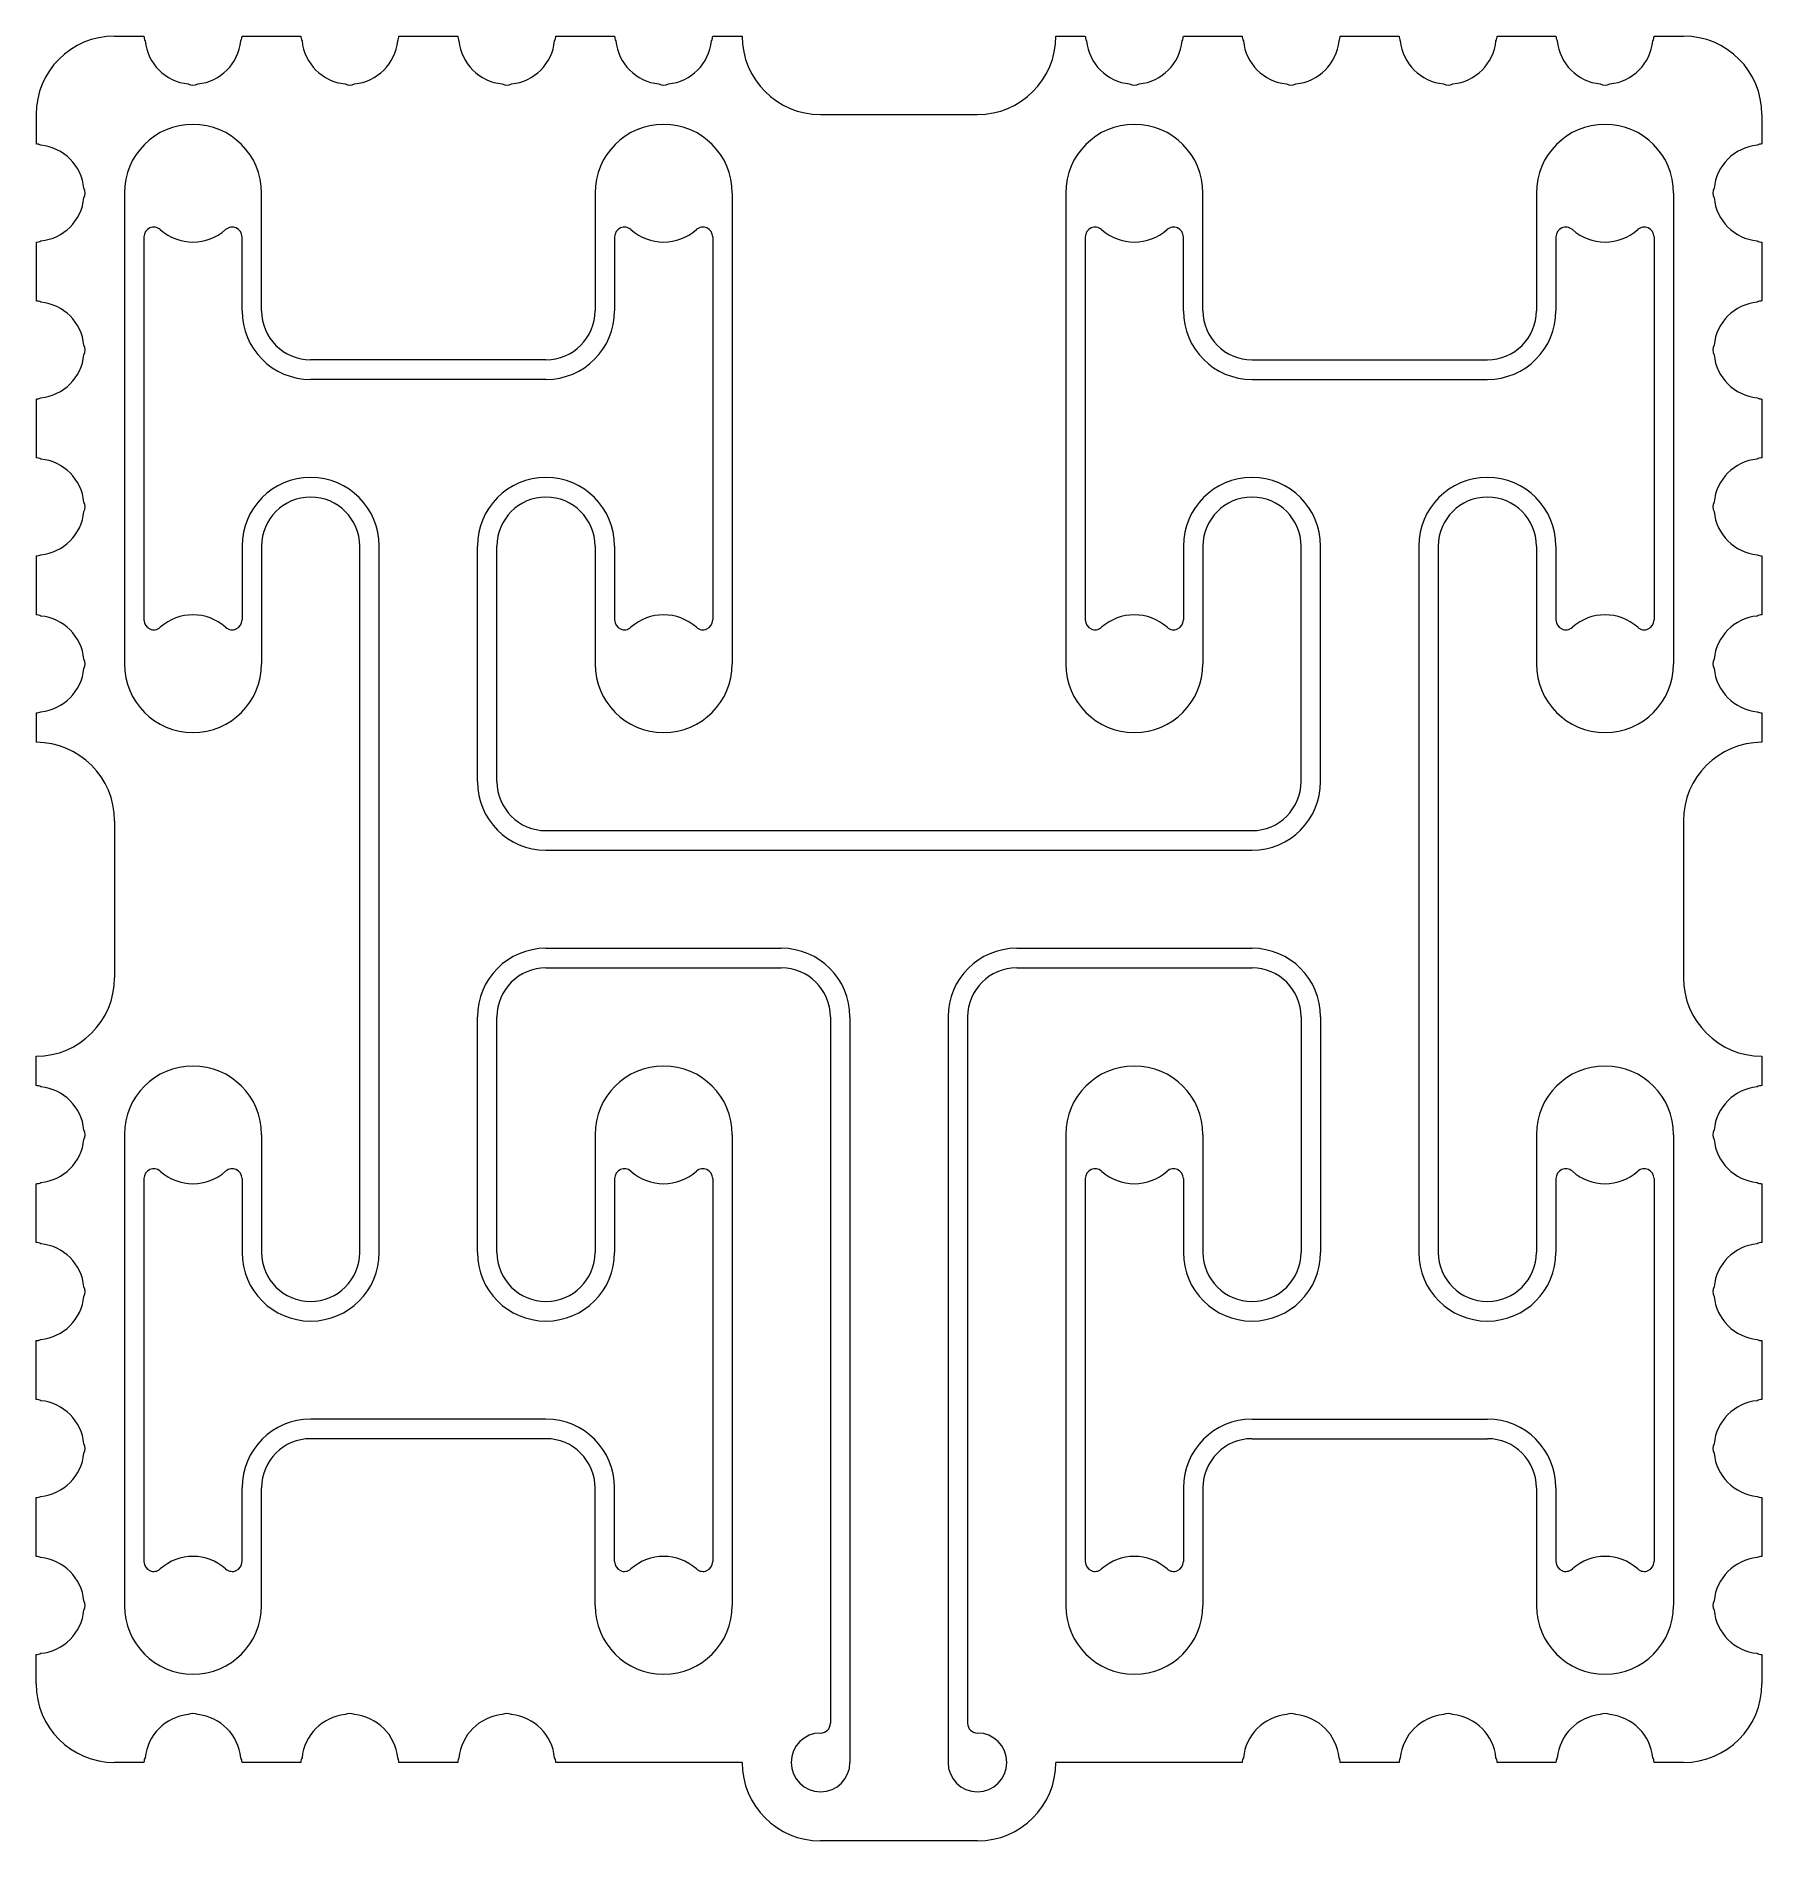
# Model space of a CAD drawing. Header units: millimetres. Extents: x -44 to 44, y -48 to 44.
import ezdxf

# ---------------------------------------------------------------- set-up
doc = ezdxf.new("R2010")
doc.units = ezdxf.units.MM
doc.layers.add('CuttingLines_0p003mm', color=5, linetype='CONTINUOUS', lineweight=0, true_color=0x0000ff)

msp = doc.modelspace()

# ---------------------------------------------------------------- linework, layer by layer
at = {"layer": 'CuttingLines_0p003mm'}
for p, q in [((-40, 44), (-38.5, 44)), ((-33.5, 44), (-30.5, 44)), ((-25.5, 44), (-22.5, 44)), ((-17.5, 44), (-14.5, 44)), ((-9.5, 44), (-8, 44)), ((8, 44), (9.5, 44)), ((14.5, 44), (17.5, 44)), ((22.5, 44), (25.5, 44)), ((30.5, 44), (33.5, 44)), ((38.5, 44), (40, 44)), ((-44, 40), (-44, 38.5)), ((-4, 40), (4, 40)), ((44, 40), (44, 38.5)), ((-39.5, 36), (-39.5, 12)), ((-32.5, 30), (-32.5, 36)), ((-15.5, 36), (-15.5, 30)), ((-8.5, 36), (-8.5, 12)), ((8.5, 36), (8.5, 12)), ((15.5, 30), (15.5, 36)), ((32.5, 36), (32.5, 30)), ((39.5, 36), (39.5, 12)), ((-44, 33.5), (-44, 30.5)), ((-38.5, 33.764), (-38.5, 14.236)), ((-33.5, 30), (-33.5, 33.764)), ((-14.5, 33.764), (-14.5, 30)), ((-9.5, 33.764), (-9.5, 14.236)), ((9.5, 33.764), (9.5, 14.236)), ((14.5, 30), (14.5, 33.764)), ((33.5, 33.764), (33.5, 30)), ((38.5, 33.764), (38.5, 14.236)), ((44, 33.5), (44, 30.5)), ((-18, 27.5), (-30, 27.5)), ((18, 27.5), (30, 27.5)), ((-18, 26.5), (-30, 26.5)), ((18, 26.5), (30, 26.5)), ((-44, 25.5), (-44, 22.5)), ((44, 25.5), (44, 22.5)), ((-44, 17.5), (-44, 14.5)), ((-33.5, 18), (-33.5, 14.236)), ((-32.5, 18), (-32.5, 12)), ((-27.5, -18), (-27.5, 18)), ((-26.5, -18), (-26.5, 18)), ((-21.5, 6), (-21.5, 18)), ((-20.5, 6), (-20.5, 18)), ((-15.5, 18), (-15.5, 12)), ((-14.5, 18), (-14.5, 14.236)), ((14.5, 18), (14.5, 14.236)), ((15.5, 18), (15.5, 12)), ((20.5, 6), (20.5, 18)), ((21.5, 6), (21.5, 18)), ((26.5, 18), (26.5, -18)), ((27.5, 18), (27.5, -18)), ((32.5, 18), (32.5, 12)), ((33.5, 18), (33.5, 14.236)), ((44, 17.5), (44, 14.5)), ((-44, 9.5), (-44, 8)), ((44, 9.5), (44, 8)), ((-40, 4), (-40, -4)), ((40, 4), (40, -4)), ((-18, 3.5), (18, 3.5)), ((-18, 2.5), (18, 2.5)), ((-18, -2.5), (-6, -2.5)), ((6, -2.5), (18, -2.5)), ((-18, -3.5), (-6, -3.5)), ((6, -3.5), (18, -3.5)), ((-21.5, -18), (-21.5, -6)), ((-20.5, -18), (-20.5, -6)), ((-3.5, -6), (-3.5, -42)), ((-2.5, -6), (-2.5, -44)), ((2.5, -6), (2.5, -44)), ((3.5, -6), (3.5, -42)), ((20.5, -6), (20.5, -18)), ((21.5, -6), (21.5, -18)), ((-44, -9.5), (-44, -8)), ((44, -8), (44, -9.5)), ((-39.5, -12), (-39.5, -36)), ((-32.5, -12), (-32.5, -18)), ((-15.5, -12), (-15.5, -18)), ((-8.5, -12), (-8.5, -36)), ((8.5, -12), (8.5, -36)), ((15.5, -12), (15.5, -18)), ((32.5, -12), (32.5, -18)), ((39.5, -12), (39.5, -36)), ((-44, -17.5), (-44, -14.5)), ((-38.5, -14.236), (-38.5, -33.764)), ((-33.5, -14.236), (-33.5, -18)), ((-14.5, -14.236), (-14.5, -18)), ((-9.5, -14.236), (-9.5, -33.764)), ((9.5, -14.236), (9.5, -33.764)), ((14.5, -14.236), (14.5, -18)), ((33.5, -14.236), (33.5, -18)), ((38.5, -14.236), (38.5, -33.764)), ((44, -14.5), (44, -17.5)), ((-44, -25.5), (-44, -22.5)), ((44, -22.5), (44, -25.5)), ((-18, -26.5), (-30, -26.5)), ((18, -26.5), (30, -26.5)), ((-18, -27.5), (-30, -27.5)), ((18, -27.5), (30, -27.5)), ((-33.5, -33.764), (-33.5, -30)), ((-32.5, -36), (-32.5, -30)), ((-15.5, -36), (-15.5, -30)), ((-14.5, -33.764), (-14.5, -30)), ((14.5, -30), (14.5, -33.764)), ((15.5, -30), (15.5, -36)), ((32.5, -30), (32.5, -36)), ((33.5, -30), (33.5, -33.764)), ((-44, -33.5), (-44, -30.5)), ((44, -30.5), (44, -33.5)), ((-44, -40), (-44, -38.5)), ((44, -38.5), (44, -40)), ((-4, -42.5), (-4, -42.5)), ((4, -42.5), (4, -42.5)), ((-38.5, -44), (-40, -44)), ((-30.5, -44), (-33.5, -44)), ((-22.5, -44), (-25.5, -44)), ((-8, -44), (-17.5, -44)), ((17.5, -44), (8, -44)), ((25.5, -44), (22.5, -44)), ((33.5, -44), (30.5, -44)), ((40, -44), (38.5, -44)), ((4, -48), (-4, -48))]:
    msp.add_line(p, q, dxfattribs=at)
for centre, radius, start, end in [((-40, 40), 4, 90, 180), ((-38, 44), 0.5, 180, 208.80674), ((-36, 44), 2.45, 185.64348, 264.35652), ((-36, 44), 2.45, 275.64348, 354.35652), ((-34, 44), 0.5, 331.19326, 360), ((-30, 44), 0.5, 180, 208.80674), ((-28, 44), 2.45, 185.64348, 264.35652), ((-28, 44), 2.45, 275.64348, 354.35652), ((-26, 44), 0.5, 331.19326, 360), ((-22, 44), 0.5, 180, 208.80674), ((-20, 44), 2.45, 185.64348, 264.35652), ((-20, 44), 2.45, 275.64348, 354.35652), ((-18, 44), 0.5, 331.19326, 0), ((-14, 44), 0.5, 180, 208.80674), ((-12, 44), 2.45, 185.64348, 264.35652), ((-12, 44), 2.45, 275.64348, 354.35652), ((-10, 44), 0.5, 331.19326, 360), ((-4, 44), 4, 180, 270), ((4, 44), 4, 270, 0), ((10, 44), 0.5, 180, 208.80674), ((12, 44), 2.45, 185.64348, 264.35652), ((12, 44), 2.45, 275.64348, 354.35652), ((14, 44), 0.5, 331.19326, 360), ((18, 44), 0.5, 180, 208.80674), ((20, 44), 2.45, 185.64348, 264.35652), ((20, 44), 2.45, 275.64348, 354.35652), ((22, 44), 0.5, 331.19326, 0), ((26, 44), 0.5, 180, 208.80674), ((28, 44), 2.45, 185.64348, 264.35652), ((28, 44), 2.45, 275.64348, 354.35652), ((30, 44), 0.5, 331.19326, 0), ((34, 44), 0.5, 180, 208.80674), ((36, 44), 2.45, 185.64348, 264.35652), ((36, 44), 2.45, 275.64348, 354.35652), ((38, 44), 0.5, 331.19326, 0), ((40, 40), 4, 0, 90), ((-36, 42), 0.5, 241.19326, 298.80674), ((-28, 42), 0.5, 241.19326, 298.80674), ((-20, 42), 0.5, 241.19326, 298.80674), ((-12, 42), 0.5, 241.19326, 298.80674), ((12, 42), 0.5, 241.19326, 298.80674), ((20, 42), 0.5, 241.19326, 298.80674), ((28, 42), 0.5, 241.19326, 298.80674), ((36, 42), 0.5, 241.19326, 298.80674), ((-36, 36), 3.5, 0, 180), ((-12, 36), 3.5, 0, 180), ((12, 36), 3.5, 0, 180), ((36, 36), 3.5, 0, 180), ((-44, 38), 0.5, 61.19326, 90), ((-44, 36), 2.45, 5.64348, 84.35652), ((44, 36), 2.45, 95.64348, 174.35652), ((44, 38), 0.5, 90, 118.80674), ((-42, 36), 0.5, 331.19326, 28.80674), ((42, 36), 0.5, 151.19326, 208.80674), ((-44, 36), 2.45, 275.64348, 354.35652), ((44, 36), 2.45, 185.64348, 264.35652), ((-38, 33.764), 0.5, 48.18969, 180), ((-36, 36), 2.5, 228.18969, 311.81031), ((-34, 33.764), 0.5, 0, 131.81031), ((-14, 33.764), 0.5, 48.18969, 180), ((-12, 36), 2.5, 228.18969, 311.81031), ((-10, 33.764), 0.5, 0, 131.81031), ((10, 33.764), 0.5, 48.18969, 180), ((12, 36), 2.5, 228.18969, 311.81031), ((14, 33.764), 0.5, 0, 131.81031), ((34, 33.764), 0.5, 48.18969, 180), ((36, 36), 2.5, 228.18969, 311.81031), ((38, 33.764), 0.5, 0, 131.81031), ((-44, 34), 0.5, 270, 298.80674), ((44, 34), 0.5, 241.19326, 270), ((-44, 30), 0.5, 61.19326, 90), ((-44, 28), 2.45, 5.64348, 84.35652), ((44, 28), 2.45, 95.64348, 174.35652), ((44, 30), 0.5, 90, 118.80674), ((-30, 30), 3.5, 180, 270), ((-30, 30), 2.5, 180, 270), ((-18, 30), 2.5, 270, 0), ((-18, 30), 3.5, 270, 0), ((18, 30), 3.5, 180, 270), ((18, 30), 2.5, 180, 270), ((30, 30), 2.5, 270, 0), ((30, 30), 3.5, 270, 0), ((-44, 28), 2.45, 275.64348, 354.35652), ((-42, 28), 0.5, 331.19326, 28.80674), ((42, 28), 0.5, 151.19326, 208.80674), ((44, 28), 2.45, 185.64348, 264.35652), ((-44, 26), 0.5, 270, 298.80674), ((44, 26), 0.5, 241.19326, 270), ((-44, 22), 0.5, 61.19326, 90), ((-44, 20), 2.45, 5.64348, 84.35652), ((44, 20), 2.45, 95.64348, 174.35652), ((44, 22), 0.5, 90, 118.80674), ((-30, 18), 3.5, 90, 180), ((-30, 18), 3.5, 0, 90), ((-18, 18), 3.5, 90, 180), ((-18, 18), 3.5, 0, 90), ((18, 18), 3.5, 90, 180), ((18, 18), 3.5, 360, 90), ((30, 18), 3.5, 90, 180), ((30, 18), 3.5, 0, 90), ((-42, 20), 0.5, 331.19326, 28.80674), ((-30, 18), 2.5, 90, 180), ((-30, 18), 2.5, 360, 90), ((-18, 18), 2.5, 90, 180), ((-18, 18), 2.5, 0, 90), ((18, 18), 2.5, 90, 180), ((18, 18), 2.5, 360, 90), ((30, 18), 2.5, 90, 180), ((30, 18), 2.5, 0, 90), ((42, 20), 0.5, 151.19326, 208.80674), ((-44, 20), 2.45, 275.64348, 354.35652), ((44, 20), 2.45, 185.64348, 264.35652), ((-44, 18), 0.5, 270, 298.80674), ((44, 18), 0.5, 241.19326, 270), ((-44, 14), 0.5, 61.19326, 90), ((-44, 12), 2.45, 5.64348, 84.35652), ((-38, 14.236), 0.5, 180, 311.81031), ((-36, 12), 2.5, 48.18969, 131.81031), ((-34, 14.236), 0.5, 228.18969, 0), ((-14, 14.236), 0.5, 180, 311.81031), ((-12, 12), 2.5, 48.18969, 131.81031), ((-10, 14.236), 0.5, 228.18969, 0), ((10, 14.236), 0.5, 180, 311.81031), ((12, 12), 2.5, 48.18969, 131.81031), ((14, 14.236), 0.5, 228.18969, 0), ((34, 14.236), 0.5, 180, 311.81031), ((36, 12), 2.5, 48.18969, 131.81031), ((38, 14.236), 0.5, 228.18969, 0), ((44, 12), 2.45, 95.64348, 174.35652), ((44, 14), 0.5, 90, 118.80674), ((-42, 12), 0.5, 331.19326, 28.80674), ((-36, 12), 3.5, 180, 0), ((-12, 12), 3.5, 180, 0), ((12, 12), 3.5, 180, 0), ((36, 12), 3.5, 180, 0), ((42, 12), 0.5, 151.19326, 208.80674), ((-44, 12), 2.45, 275.64348, 354.35652), ((44, 12), 2.45, 185.64348, 264.35652), ((-44, 10), 0.5, 270, 298.80674), ((44, 10), 0.5, 241.19326, 270), ((-44, 4), 4, 0, 90), ((44, 4), 4, 90, 180), ((-18, 6), 3.5, 180, 270), ((-18, 6), 2.5, 180, 270), ((18, 6), 2.5, 270, 360), ((18, 6), 3.5, 270, 360), ((-18, -6), 3.5, 90, 180), ((-6, -6), 3.5, 0, 90), ((6, -6), 3.5, 90, 180), ((18, -6), 3.5, 0, 90), ((-18, -6), 2.5, 90, 180), ((-6, -6), 2.5, 0, 90), ((6, -6), 2.5, 90, 180), ((18, -6), 2.5, 0, 90), ((-44, -4), 4, 270, 0), ((44, -4), 4, 180, 270), ((-36, -12), 3.5, 360, 180), ((-12, -12), 3.5, 0, 180), ((12, -12), 3.5, 0, 180), ((36, -12), 3.5, 0, 180), ((-44, -10), 0.5, 61.19326, 90), ((-44, -12), 2.45, 5.64348, 84.35652), ((44, -12), 2.45, 95.64348, 174.35652), ((44, -10), 0.5, 90, 118.80674), ((-42, -12), 0.5, 331.19326, 28.80674), ((42, -12), 0.5, 151.19326, 208.80674), ((-44, -12), 2.45, 275.64348, 354.35652), ((44, -12), 2.45, 185.64348, 264.35652), ((-38, -14.236), 0.5, 48.18969, 180), ((-34, -14.236), 0.5, 0, 131.81031), ((-14, -14.236), 0.5, 48.18969, 180), ((-10, -14.236), 0.5, 360, 131.81031), ((10, -14.236), 0.5, 48.18969, 180), ((14, -14.236), 0.5, 0, 131.81031), ((34, -14.236), 0.5, 48.18969, 180), ((38, -14.236), 0.5, 0, 131.81031), ((-44, -14), 0.5, 270, 298.80674), ((-36, -12), 2.5, 228.18969, 311.81031), ((-12, -12), 2.5, 228.18969, 311.81031), ((12, -12), 2.5, 228.18969, 311.81031), ((36, -12), 2.5, 228.18969, 311.81031), ((44, -14), 0.5, 241.19326, 270), ((-44, -18), 0.5, 61.19326, 90), ((-44, -20), 2.45, 5.64348, 84.35652), ((-30, -18), 3.5, 180, 0), ((-30, -18), 2.5, 180, 0), ((-18, -18), 3.5, 180, 0), ((-18, -18), 2.5, 180, 0), ((18, -18), 3.5, 180, 0), ((18, -18), 2.5, 180, 0), ((30, -18), 3.5, 180, 0), ((30, -18), 2.5, 180, 0), ((44, -20), 2.45, 95.64348, 174.35652), ((44, -18), 0.5, 90, 118.80674), ((-42, -20), 0.5, 331.19326, 28.80674), ((42, -20), 0.5, 151.19326, 208.80674), ((-44, -20), 2.45, 275.64348, 354.35652), ((44, -20), 2.45, 185.64348, 264.35652), ((-44, -22), 0.5, 270, 298.80674), ((44, -22), 0.5, 241.19326, 270), ((-44, -26), 0.5, 61.19326, 90), ((-44, -28), 2.45, 5.64348, 84.35652), ((44, -28), 2.45, 95.64348, 174.35652), ((44, -26), 0.5, 90, 118.80674), ((-30, -30), 3.5, 90, 180), ((-18, -30), 3.5, 360, 90), ((18, -30), 3.5, 90, 180), ((30, -30), 3.5, 360, 90), ((-30, -30), 2.5, 90, 180), ((-18, -30), 2.5, 360, 90), ((18, -30), 2.5, 90, 180), ((30, -30), 2.5, 360, 90), ((-44, -28), 2.45, 275.64348, 354.35652), ((-42, -28), 0.5, 331.19326, 28.80674), ((42, -28), 0.5, 151.19326, 208.80674), ((44, -28), 2.45, 185.64348, 264.35652), ((-44, -30), 0.5, 270, 298.80674), ((44, -30), 0.5, 241.19326, 270), ((-44, -34), 0.5, 61.19326, 90), ((-44, -36), 2.45, 5.64348, 84.35652), ((-38, -33.764), 0.5, 180, 311.81031), ((-36, -36), 2.5, 48.18969, 131.81031), ((-34, -33.764), 0.5, 228.18969, 0), ((-14, -33.764), 0.5, 180, 311.81031), ((-12, -36), 2.5, 48.18969, 131.81031), ((-10, -33.764), 0.5, 228.18969, 0), ((10, -33.764), 0.5, 180, 311.81031), ((12, -36), 2.5, 48.18969, 131.81031), ((14, -33.764), 0.5, 228.18969, 0), ((34, -33.764), 0.5, 180, 311.81031), ((36, -36), 2.5, 48.18969, 131.81031), ((38, -33.764), 0.5, 228.18969, 0), ((44, -36), 2.45, 95.64348, 174.35652), ((44, -34), 0.5, 90, 118.80674), ((-42, -36), 0.5, 331.19326, 28.80674), ((42, -36), 0.5, 151.19326, 208.80674), ((-44, -36), 2.45, 275.64348, 354.35652), ((-36, -36), 3.5, 180, 0), ((-12, -36), 3.5, 180, 0), ((12, -36), 3.5, 180, 0), ((36, -36), 3.5, 180, 360), ((44, -36), 2.45, 185.64348, 264.35652), ((-44, -38), 0.5, 270, 298.80674), ((44, -38), 0.5, 241.19326, 270), ((-40, -40), 4, 180, 270), ((40, -40), 4, 270, 0), ((-36, -44), 2.45, 95.64348, 174.35652), ((-36, -42), 0.5, 61.19326, 118.80674), ((-36, -44), 2.45, 5.64348, 84.35652), ((-28, -44), 2.45, 95.64348, 174.35652), ((-28, -42), 0.5, 61.19326, 118.80674), ((-28, -44), 2.45, 5.64348, 84.35652), ((-20, -44), 2.45, 95.64348, 174.35652), ((-20, -42), 0.5, 61.19326, 118.80674), ((-20, -44), 2.45, 5.64348, 84.35652), ((-4, -42), 0.5, 270, 360), ((4, -42), 0.5, 180, 270), ((20, -44), 2.45, 95.64348, 174.35652), ((20, -42), 0.5, 61.19326, 118.80674), ((20, -44), 2.45, 5.64348, 84.35652), ((28, -44), 2.45, 95.64348, 174.35652), ((28, -42), 0.5, 61.19326, 118.80674), ((28, -44), 2.45, 5.64348, 84.35652), ((36, -44), 2.45, 95.64348, 174.35652), ((36, -42), 0.5, 61.19326, 118.80674), ((36, -44), 2.45, 5.64348, 84.35652), ((-4, -44), 1.5, 90, 0), ((4, -44), 1.5, 180, 90), ((-38, -44), 0.5, 151.19326, 180), ((-34, -44), 0.5, 360, 28.80674), ((-30, -44), 0.5, 151.19326, 180), ((-26, -44), 0.5, 360, 28.80674), ((-22, -44), 0.5, 151.19326, 180), ((-18, -44), 0.5, 360, 28.80674), ((-4, -44), 4, 180, 270), ((4, -44), 4, 270, 0), ((18, -44), 0.5, 151.19326, 180), ((22, -44), 0.5, 0, 28.80674), ((26, -44), 0.5, 151.19326, 180), ((30, -44), 0.5, 0, 28.80674), ((34, -44), 0.5, 151.19326, 180), ((38, -44), 0.5, 0, 28.80674)]:
    msp.add_arc(centre, radius, start, end, dxfattribs=at)

doc.saveas('drawing.dxf')
